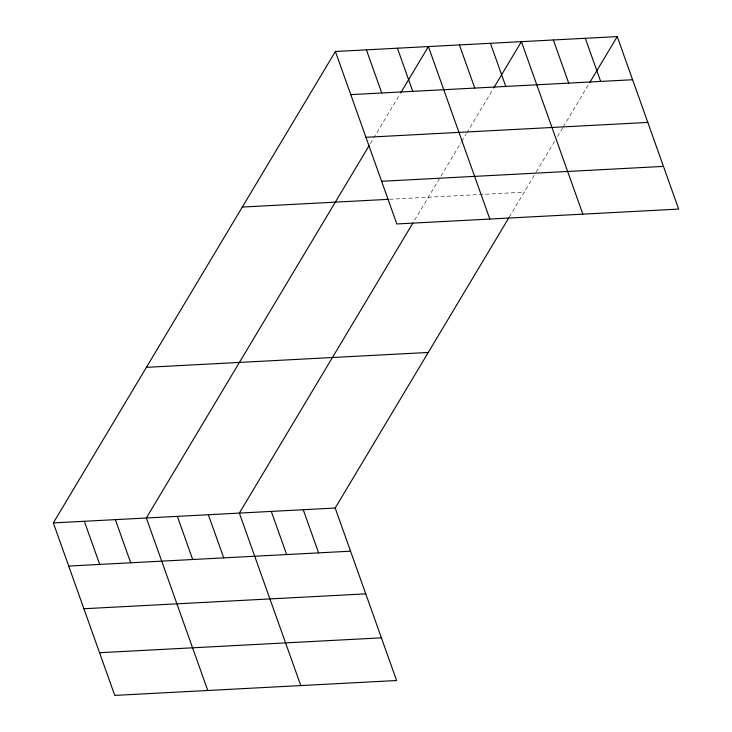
<?xml version="1.0" encoding="UTF-8"?>
<svg xmlns="http://www.w3.org/2000/svg" width="732" height="732" viewBox="0 0 732 732"><rect width="100%" height="100%" fill="white"/><g stroke="black" fill="none" stroke-linecap="round" stroke-linejoin="round"><path stroke-width="0.55" stroke-dasharray="3.66 2.75" d="M370.374 143.564L400.248 93.623M414.632 220.131L461.087 142.493M461.663 141.532L466.257 133.846M466.833 132.895L493.258 88.718M509.326 216.983L535.659 172.972M536.227 172.011L554.618 141.276M557.491 136.472L562.661 127.835M563.237 126.874L589.086 83.658M389.58 199.278L524.167 192.177"/><path stroke-width="1.1" d="M508.749 217.935L335.183 508.035L396.607 680.522L114.759 695.4L53.335 522.913L335.393 51.478L617.241 36.6L678.665 209.087L396.817 223.965L335.393 51.478M369.221 145.485L146.345 518L207.769 690.486M400.825 92.662L428.403 46.564L489.827 219.051M412.921 222.995L239.355 513.095L300.779 685.582M493.835 87.758L521.413 41.66L582.837 214.147M589.663 82.698L617.241 36.6M350.756 94.62L632.604 79.742M365.954 137.305L647.802 122.427M381.619 181.28L663.466 166.402M242.319 207.055L388.472 199.333M146.418 367.336L428.266 352.458M53.335 522.913L335.183 508.035M68.698 566.056L350.555 551.178M83.896 608.74L365.753 593.862M99.561 652.715L381.409 637.837M585.298 38.284L600.661 81.435M553.355 39.976L568.718 83.119M490.413 43.298L505.775 86.44M459.403 44.936L474.766 88.078M397.403 48.202L412.766 91.354M366.393 49.84L381.756 92.991M303.24 509.719L318.612 552.87M271.298 511.412L286.66 554.554M208.355 514.733L223.718 557.876M177.354 516.371L192.717 559.513M115.345 519.638L130.708 562.789M84.345 521.276L99.708 564.427"/></g></svg>
